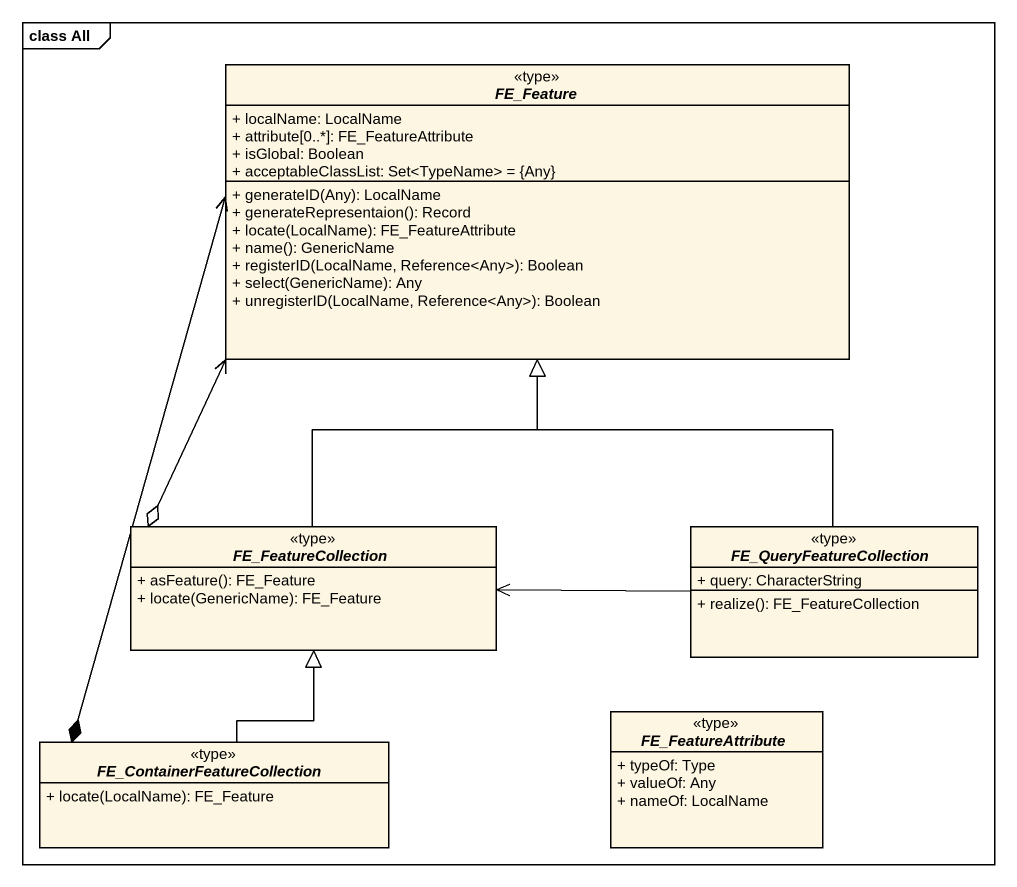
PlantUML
@startuml
mainframe class All
hide circle
hide empty members
skinparam classAttributeIconSize 0
abstract class FE_Feature <<type>> {
  + localName: LocalName
  + attribute[0..*]: FE_FeatureAttribute
  + isGlobal: Boolean
  + acceptableClassList: Set<TypeName> = {Any}
  + generateID(Any): LocalName
  + generateRepresentaion(): Record
  + locate(LocalName): FE_FeatureAttribute
  + name(): GenericName
  + registerID(LocalName, Reference<Any>): Boolean
  + select(GenericName): Any
  + unregisterID(LocalName, Reference<Any>): Boolean
}
abstract class FE_FeatureCollection <<type>> {
  + asFeature(): FE_Feature
  + locate(GenericName): FE_Feature
}
abstract class FE_QueryFeatureCollection <<type>> {
  + query: CharacterString
  + realize(): FE_FeatureCollection
}
abstract class FE_FeatureAttribute <<type>> {
  + typeOf: Type
  + valueOf: Any
  + nameOf: LocalName
}
abstract class "FE_ContainerFeatureCollection" as FE_ContainerFeatureCollectio <<type>> {
  + locate(LocalName): FE_Feature
}
FE_FeatureCollection -up-|> FE_Feature
FE_FeatureCollection o-up-> FE_Feature
FE_QueryFeatureCollection -up-|> FE_Feature
FE_QueryFeatureCollection -left-> FE_FeatureCollection
FE_ContainerFeatureCollectio *-up-> FE_Feature
FE_ContainerFeatureCollectio -up-|> FE_FeatureCollection
@enduml
